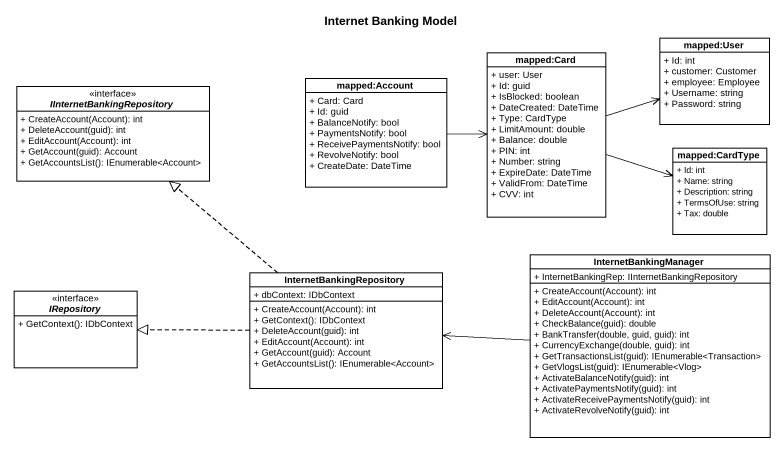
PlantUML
@startuml
title Internet Banking Model
hide circle
hide empty members
skinparam classAttributeIconSize 0
class "mapped:User" as mapped_User {
  + Id: int
  + customer: Customer
  + employee: Employee
  + Username: string
  + Password: string
}
class "mapped:Card" as mapped_Card {
  + user: User
  + Id: guid
  + IsBlocked: boolean
  + DateCreated: DateTime
  + Type: CardType
  + LimitAmount: double
  + Balance: double
  + PIN: int
  + Number: string
  + ExpireDate: DateTime
  + ValidFrom: DateTime
  + CVV: int
}
interface IInternetBankingRepository {
  + CreateAccount(Account): int
  + DeleteAccount(guid): int
  + EditAccount(Account): int
  + GetAccount(guid): Account
  + GetAccountsList(): IEnumerable<Account>
}
class "mapped:Account" as mapped_Account {
  + Card: Card
  + Id: guid
  + BalanceNotify: bool
  + PaymentsNotify: bool
  + ReceivePaymentsNotify: bool
  + RevolveNotify: bool
  + CreateDate: DateTime
}
class "mapped:CardType" as mapped_CardType {
  + Id: int
  + Name: string
  + Description: string
  + TermsOfUse: string
  + Tax: double
}
class InternetBankingManager {
  + InternetBankingRep: IInternetBankingRepository
  + CreateAccount(Account): int
  + EditAccount(Account): int
  + DeleteAccount(Account): int
  + CheckBalance(guid): double
  + BankTransfer(double, guid, guid): int
  + CurrencyExchange(double, guid): int
  + GetTransactionsList(guid): IEnumerable<Transaction>
  + GetVlogsList(guid): IEnumerable<Vlog>
  + ActivateBalanceNotify(guid): int
  + ActivatePaymentsNotify(guid): int
  + ActivateReceivePaymentsNotify(guid): int
  + ActivateRevolveNotify(guid): int
}
interface IRepository {
  + GetContext(): IDbContext
}
class InternetBankingRepository {
  + dbContext: IDbContext
  + CreateAccount(Account): int
  + GetContext(): IDbContext
  + DeleteAccount(guid): int
  + EditAccount(Account): int
  + GetAccount(guid): Account
  + GetAccountsList(): IEnumerable<Account>
}
mapped_Card -right-> mapped_User
mapped_Card -right-> mapped_CardType
mapped_Account -right-> mapped_Card
InternetBankingManager -left-> InternetBankingRepository
InternetBankingRepository .up.|> IInternetBankingRepository
InternetBankingRepository .left.|> IRepository
@enduml
